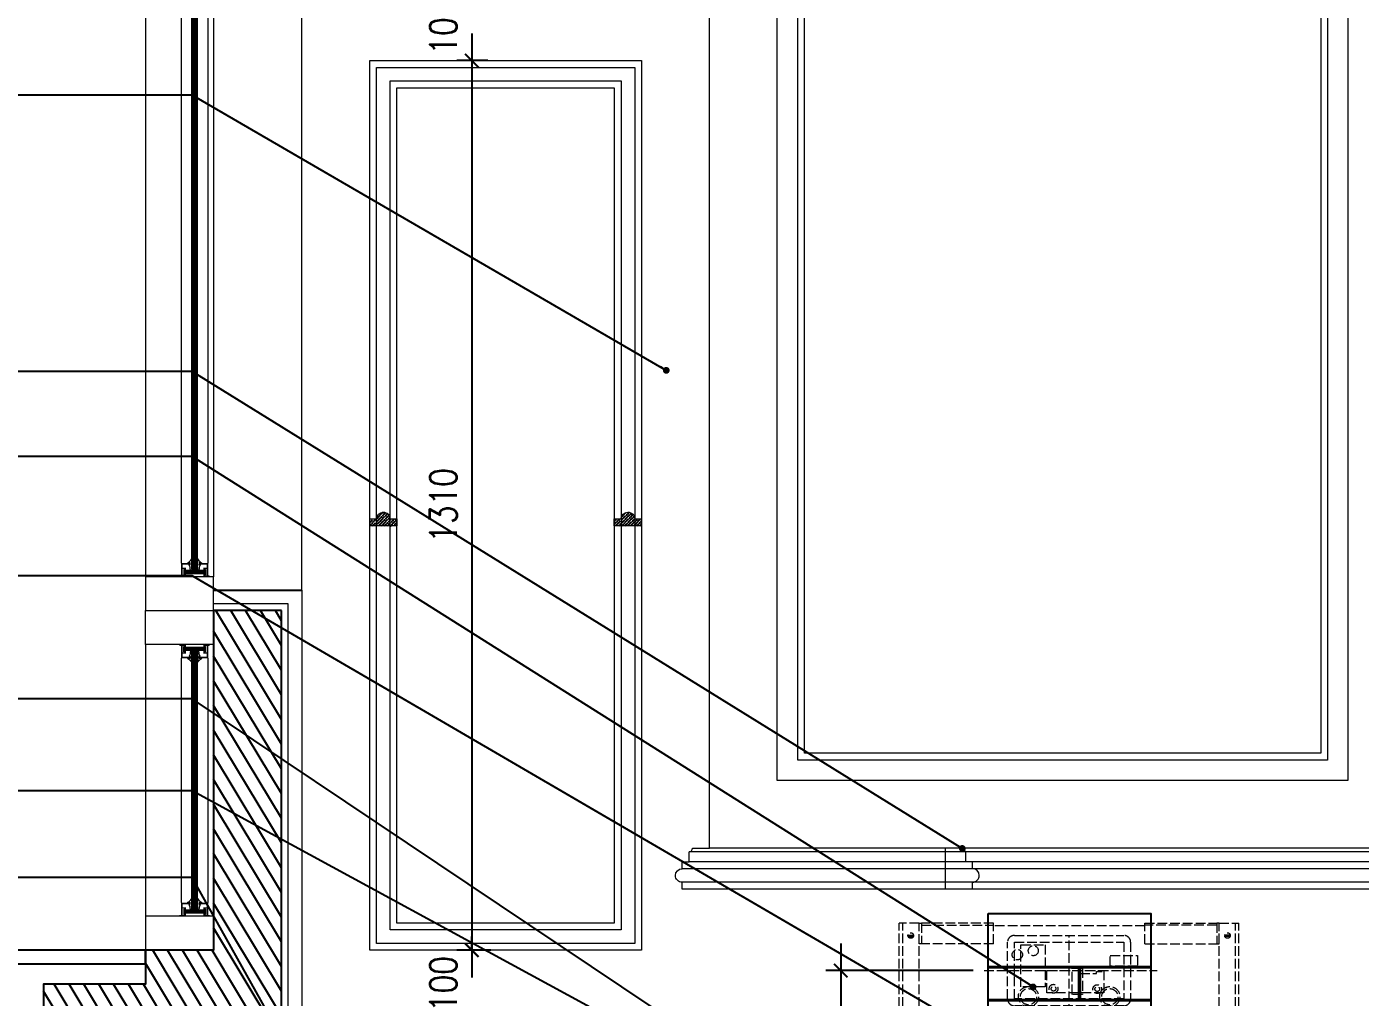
# Model space of a CAD drawing. Header units: inches. Extents: x 193287 to 241687, y 437648 to 550079.
# Drawn here: x 208019 to 209982, y 449266 to 450696 of the extents above; entities that cross this region are included whole.
import ezdxf

# ---------------------------------------------------------------- set-up
doc = ezdxf.new("R2010")
doc.units = ezdxf.units.IN
doc.header["$MEASUREMENT"] = 0
doc.linetypes.add('AM_DIN_F_W050', pattern=[6.25, 4.75, -1.5])
for name, color, linetype, lineweight in [('A-Dim-ID', 9, 'Continuous', 20), ('A-FLOR-SLAB', 5, 'Continuous', 40), ('A-GLAZ', 134, 'Continuous', 18), ('A-RNDR-ALUM', 1, 'Continuous', 9), ('A-RNDR-PT36', 253, 'Continuous', 20), ('CQ bathroom accessories', 8, 'Continuous', 0), ('CQ Marble', 6, 'Continuous', 0), ('CQ Section Flooring fin.', 6, 'Continuous', 0)]:
    doc.layers.add(name, color=color, linetype=linetype, lineweight=lineweight)
for name, color, linetype in [('CQ marble hatch', 8, 'Continuous'), ('CQ section wall', 3, 'Continuous'), ('CQ_callout', 34, 'Continuous'), ('Layer1', 1, 'Continuous'), ('Layer3', 7, 'Continuous'), ('SANITARY WARES', 212, 'Continuous'), ('xref grd floor$2$CQ Wall hatch_CHB', 8, 'Continuous')]:
    doc.layers.add(name, color=color, linetype=linetype)
doc.styles.add('ST9', font='romans.shx', dxfattribs={"width": 0.8})
doc.styles.get("Standard").update_dxf_attribs({"font": 'arial.ttf'})
doc.dimstyles.new('DIM-20', dxfattribs={"dimscale": 1000, "dimtxt": 0.044, "dimasz": 0.035, "dimexe": 0.022, "dimexo": 0.022, "dimgap": 0.022, "dimtad": 1, "dimdec": 0, "dimzin": 0, "dimdsep": 46, "dimtxsty": 'ST9', "dimblk1": 'ARCHTICK', "dimblk2": 'ARCHTICK', "dimsah": 1, "dimcen": 0.088, "dimdle": 0.04, "dimclrd": 256, "dimclre": 256, "dimclrt": 3, "dimadec": 0, "dimazin": 0, "dimtfac": 1, "dimtdec": 0, "dimtix": 1, "dimtofl": 0, "dimtmove": 1, "dimatfit": 3, "dimldrblk": 'CLOSED', "dimfxl": 1, "dimtolj": 1, "dimtzin": 0, "dimarcsym": 0})
doc.dimstyles.get("Standard").update_dxf_attribs({"dimtxt": 0.18, "dimasz": 0.18, "dimexe": 0.18, "dimexo": 0.0625, "dimgap": 0.09, "dimtad": 0, "dimtih": 1, "dimtoh": 1, "dimdec": 4, "dimzin": 0, "dimdsep": 46, "dimtxsty": 'Standard', "dimcen": 0.09, "dimadec": 0, "dimazin": 0, "dimtfac": 1, "dimtdec": 4, "dimtofl": 0, "dimtmove": 0, "dimatfit": 3, "dimfxl": 1, "dimtolj": 1, "dimtzin": 0, "dimarcsym": 0})

# ---------------------------------------------------------------- blocks, each defined once
blk = doc.blocks.new('GLAZ-4')
at = {"layer": 'A-GLAZ'}
for p, q in [((-26.3, 561.6, 0), (-26.3, 1741.5, 0)), ((-24.9, 561.6, 0), (-24.9, 1741.5, 0)), ((-23.6, 561.6, 0), (-23.6, 1741.5, 0)), ((-22.3, 561.6, 0), (-22.3, 1741.5, 0)), ((-20.9, 561.6, 0), (-20.9, 1741.5, 0)), ((-19.6, 561.6, 0), (-19.6, 1741.5, 0)), ((-18.3, 561.6, 0), (-18.3, 1741.5, 0)), ((-26.3, 61.6, 0), (-26.3, 441.5, 0)), ((-24.9, 61.6, 0), (-24.9, 441.5, 0)), ((-23.6, 61.6, 0), (-23.6, 441.5, 0)), ((-22.3, 61.6, 0), (-22.3, 441.5, 0)), ((-20.9, 61.6, 0), (-20.9, 441.5, 0)), ((-19.6, 61.6, 0), (-19.6, 441.5, 0)), ((-18.3, 61.6, 0), (-18.3, 441.5, 0))]:
    blk.add_line(p, q, dxfattribs=at)
at = {"layer": 'A-RNDR-ALUM'}
for p, q in [((-50, 1775, 0), (-50, 550, 0)), ((50, 1775, 0), (50, 550, 0)), ((-38.2, 560.7, 0), (-37.5, 560.7, 0)), ((-38.2, 560.7, 0), (-38.2, 552.6, 0)), ((-38.2, 560.7, 0), (-37.5, 560.7, 0)), ((-38.2, 560.7, 0), (-38.2, 552.6, 0)), ((-38.2, 552.6, 0), (-37.5, 552.6, 0)), ((-38.2, 552.6, 0), (-37.5, 552.6, 0)), ((-37.5, 560.7, 0), (-37.5, 552.6, 0)), ((-37.5, 560.7, 0), (-37.5, 552.6, 0)), ((-37.5, 559, 0), (-7.1, 559, 0)), ((-37.5, 559, 0), (-7.1, 559, 0)), ((-37.5, 557.8, 0), (-7.1, 557.8, 0)), ((-37.5, 557.8, 0), (-7.1, 557.8, 0)), ((-37.5, 556.6, 0), (-7.1, 556.6, 0)), ((-37.5, 556.6, 0), (-7.1, 556.6, 0)), ((-37.5, 555.5, 0), (-7.1, 555.5, 0)), ((-37.5, 555.5, 0), (-7.1, 555.5, 0)), ((-37.5, 554.3, 0), (-7.1, 554.3, 0)), ((-37.5, 554.3, 0), (-7.1, 554.3, 0)), ((-36, 560.7, 0), (-35.3, 560.7, 0)), ((-36, 560.7, 0), (-35.3, 560.7, 0)), ((-36, 552.6, 0), (-35.3, 552.6, 0)), ((-36, 552.6, 0), (-35.3, 552.6, 0)), ((-6.4, 560.7, 0), (-7.1, 560.7, 0)), ((-7.1, 560.7, 0), (-7.1, 552.6, 0)), ((-6.4, 560.7, 0), (-7.1, 560.7, 0)), ((-7.1, 560.7, 0), (-7.1, 552.6, 0)), ((-6.4, 552.6, 0), (-7.1, 552.6, 0)), ((-6.4, 552.6, 0), (-7.1, 552.6, 0)), ((-6.4, 560.7, 0), (-6.4, 552.6, 0)), ((-6.4, 560.7, 0), (-6.4, 552.6, 0)), ((-50, 450, 0), (-50, 50, 0)), ((-38.2, 447.4, 0), (-37.5, 447.4, 0)), ((-38.2, 439.4, 0), (-38.2, 447.4, 0)), ((-38.2, 447.4, 0), (-37.5, 447.4, 0)), ((-38.2, 439.4, 0), (-38.2, 447.4, 0)), ((-38.2, 439.4, 0), (-37.5, 439.4, 0)), ((-38.2, 439.4, 0), (-37.5, 439.4, 0)), ((-37.5, 439.4, 0), (-37.5, 447.4, 0)), ((-37.5, 439.4, 0), (-37.5, 447.4, 0)), ((-37.5, 445.7, 0), (-7.1, 445.7, 0)), ((-37.5, 445.7, 0), (-7.1, 445.7, 0)), ((-37.5, 444.6, 0), (-7.1, 444.6, 0)), ((-37.5, 444.6, 0), (-7.1, 444.6, 0)), ((-37.5, 443.4, 0), (-7.1, 443.4, 0)), ((-37.5, 443.4, 0), (-7.1, 443.4, 0)), ((-37.5, 442.2, 0), (-7.1, 442.2, 0)), ((-37.5, 442.2, 0), (-7.1, 442.2, 0)), ((-37.5, 441.1, 0), (-7.1, 441.1, 0)), ((-37.5, 441.1, 0), (-7.1, 441.1, 0)), ((-36, 447.4, 0), (-35.3, 447.4, 0)), ((-36, 447.4, 0), (-35.3, 447.4, 0)), ((-36, 439.4, 0), (-35.3, 439.4, 0)), ((-36, 439.4, 0), (-35.3, 439.4, 0)), ((-6.4, 447.4, 0), (-7.1, 447.4, 0)), ((-7.1, 439.4, 0), (-7.1, 447.4, 0)), ((-6.4, 447.4, 0), (-7.1, 447.4, 0)), ((-7.1, 439.4, 0), (-7.1, 447.4, 0)), ((-6.4, 439.4, 0), (-7.1, 439.4, 0)), ((-6.4, 439.4, 0), (-7.1, 439.4, 0)), ((-6.4, 439.4, 0), (-6.4, 447.4, 0)), ((-6.4, 439.4, 0), (-6.4, 447.4, 0)), ((50, 450, 0), (50, 50, 0)), ((-38.2, 60.7, 0), (-37.5, 60.7, 0)), ((-38.2, 60.7, 0), (-38.2, 52.6, 0)), ((-38.2, 60.7, 0), (-37.5, 60.7, 0)), ((-38.2, 60.7, 0), (-38.2, 52.6, 0)), ((-37.5, 60.7, 0), (-37.5, 52.6, 0)), ((-37.5, 60.7, 0), (-37.5, 52.6, 0)), ((-37.5, 59, 0), (-7.1, 59, 0)), ((-37.5, 59, 0), (-7.1, 59, 0)), ((-36, 60.7, 0), (-35.3, 60.7, 0)), ((-36, 60.7, 0), (-35.3, 60.7, 0)), ((-6.4, 60.7, 0), (-7.1, 60.7, 0)), ((-7.1, 60.7, 0), (-7.1, 52.6, 0)), ((-6.4, 60.7, 0), (-7.1, 60.7, 0)), ((-7.1, 60.7, 0), (-7.1, 52.6, 0)), ((-6.4, 60.7, 0), (-6.4, 52.6, 0)), ((-6.4, 60.7, 0), (-6.4, 52.6, 0)), ((-38.2, 52.6, 0), (-37.5, 52.6, 0)), ((-38.2, 52.6, 0), (-37.5, 52.6, 0)), ((-37.5, 57.8, 0), (-7.1, 57.8, 0)), ((-37.5, 57.8, 0), (-7.1, 57.8, 0)), ((-37.5, 56.6, 0), (-7.1, 56.6, 0)), ((-37.5, 56.6, 0), (-7.1, 56.6, 0)), ((-37.5, 55.5, 0), (-7.1, 55.5, 0)), ((-37.5, 55.5, 0), (-7.1, 55.5, 0)), ((-37.5, 54.3, 0), (-7.1, 54.3, 0)), ((-37.5, 54.3, 0), (-7.1, 54.3, 0)), ((-36, 52.6, 0), (-35.3, 52.6, 0)), ((-36, 52.6, 0), (-35.3, 52.6, 0)), ((-6.4, 52.6, 0), (-7.1, 52.6, 0)), ((-6.4, 52.6, 0), (-7.1, 52.6, 0))]:
    blk.add_line(p, q, dxfattribs=at)
at = {"layer": 'A-RNDR-ALUM', "elevation": 0}
for points in [[(-14, 567.6), (-15.6, 567.6), (-15.6, 570.6, 0.015553), (-14.8, 570), (-11.6, 570, -0.104304), (-18.3, 576.1), (-18.3, 573.6, 0.016036), (-17.6, 572.8), (-17.6, 571.6), (-18.3, 570.9), (-18.3, 568.1), (-17.6, 568.7), (-17.6, 566.4), (-18.3, 565.7), (-18.3, 562.9), (-17.6, 563.5), (-17.6, 562.2, -0.414214), (-18.3, 561.6), (-26.3, 561.6, -0.414214), (-26.9, 562.2), (-26.9, 563.5), (-26.3, 562.9), (-26.3, 565.7), (-26.9, 566.4), (-26.9, 568.7), (-26.3, 568.1), (-26.3, 570.9), (-26.9, 571.6), (-26.9, 572.8, 0.016036), (-26.3, 573.6), (-26.3, 576.1, -0.104304), (-33, 570), (-29.8, 570, 0.015553), (-28.9, 570.6), (-28.9, 567.6), (-30.6, 567.6, -0.021646), (-28.9, 564.1), (-28.9, 562.2, 0.414214), (-26.3, 559.6), (-18.3, 559.6, 0.414214), (-15.6, 562.2), (-15.6, 564.1, -0.021646)], [(-14, 432.4), (-15.6, 432.4), (-15.6, 429.5, -0.015553), (-14.8, 430), (-11.6, 430, 0.104304), (-18.3, 423.9), (-18.3, 426.5, -0.016036), (-17.6, 427.2), (-17.6, 428.5), (-18.3, 429.1), (-18.3, 432), (-17.6, 431.3), (-17.6, 433.7), (-18.3, 434.4), (-18.3, 437.2), (-17.6, 436.5), (-17.6, 437.8, 0.414214), (-18.3, 438.5), (-26.3, 438.5, 0.414214), (-26.9, 437.8), (-26.9, 436.5), (-26.3, 437.2), (-26.3, 434.4), (-26.9, 433.7), (-26.9, 431.3), (-26.3, 432), (-26.3, 429.1), (-26.9, 428.5), (-26.9, 427.2, -0.016036), (-26.3, 426.5), (-26.3, 423.9, 0.104304), (-33, 430), (-29.8, 430, -0.015553), (-28.9, 429.5), (-28.9, 432.4), (-30.6, 432.4, 0.021646), (-28.9, 435.9), (-28.9, 437.8, -0.414214), (-26.3, 440.5), (-18.3, 440.5, -0.414214), (-15.6, 437.8), (-15.6, 435.9, 0.021646)], [(-14, 67.6), (-15.6, 67.6), (-15.6, 70.6, 0.015553), (-14.8, 70), (-11.6, 70, -0.104304), (-18.3, 76.1), (-18.3, 73.6, 0.016036), (-17.6, 72.8), (-17.6, 71.6), (-18.3, 70.9), (-18.3, 68.1), (-17.6, 68.7), (-17.6, 66.4), (-18.3, 65.7), (-18.3, 62.9), (-17.6, 63.5), (-17.6, 62.2, -0.414214), (-18.3, 61.6), (-26.3, 61.6, -0.414214), (-26.9, 62.2), (-26.9, 63.5), (-26.3, 62.9), (-26.3, 65.7), (-26.9, 66.4), (-26.9, 68.7), (-26.3, 68.1), (-26.3, 70.9), (-26.9, 71.6), (-26.9, 72.8, 0.016036), (-26.3, 73.6), (-26.3, 76.1, -0.104304), (-33, 70), (-29.8, 70, 0.015553), (-28.9, 70.6), (-28.9, 67.6), (-30.6, 67.6, -0.021646), (-28.9, 64.1), (-28.9, 62.2, 0.414214), (-26.3, 59.6), (-18.3, 59.6, 0.414214), (-15.6, 62.2), (-15.6, 64.1, -0.021646)]]:
    blk.add_lwpolyline(points, format="xyb", close=True, dxfattribs=at)
for points in [[(-50, 550), (50, 550), (50, 500), (-50, 500)], [(-50, 450), (50, 450), (50, 500), (-50, 500)], [(-50, 50), (50, 50), (50, 0), (-50, 0)]]:
    blk.add_lwpolyline(points, close=True, dxfattribs=at)
at = {"layer": 'A-RNDR-ALUM', "const_width": 0.928, "elevation": 0}
for points in [[(-43.7, 551.4, 0.414214), (-44.2, 550.9)], [(-43.7, 551.4, 0.414214), (-44.2, 550.9)], [(-0.7, 551.4, -0.414214), (-0.2, 551)], [(-0.7, 551.4, -0.414214), (-0.2, 551)], [(-43.7, 448.6, -0.414214), (-44.2, 449.1)], [(-43.7, 448.6, -0.414214), (-44.2, 449.1)], [(-0.7, 448.6, 0.414214), (-0.2, 449.1)], [(-0.7, 448.6, 0.414214), (-0.2, 449.1)], [(-43.7, 51.4, 0.414214), (-44.2, 50.9)], [(-43.7, 51.4, 0.414214), (-44.2, 50.9)], [(-0.7, 51.4, -0.414214), (-0.2, 51)], [(-0.7, 51.4, -0.414214), (-0.2, 51)]]:
    blk.add_lwpolyline(points, format="xyb", dxfattribs=at)
at = {"layer": 'A-RNDR-ALUM'}
for points in [[(-40.6, 568.8, 0), (-40.6, 570, 0), (-29.9, 568.8, 0), (-29.9, 570, 0)], [(-40.6, 568.8, 0), (-40.6, 570, 0), (-29.9, 568.8, 0), (-29.9, 570, 0)], [(-4.3, 568.8, 0), (-4.3, 570, 0), (-15.1, 568.8, 0), (-15.1, 570, 0)], [(-4.3, 568.8, 0), (-4.3, 570, 0), (-15.1, 568.8, 0), (-15.1, 570, 0)], [(-44.6, 550, 0), (-44.6, 550.9, 0), (-42.2, 550, 0), (-43.7, 550.9, 0)], [(-44.6, 550, 0), (-44.6, 550.9, 0), (-42.2, 550, 0), (-43.7, 550.9, 0)], [(-42.2, 550, 0), (-43.7, 550.9, 0), (-42.2, 551.9, 0), (-43.7, 551.9, 0)], [(-42.2, 550, 0), (-43.7, 550.9, 0), (-42.2, 551.9, 0), (-43.7, 551.9, 0)], [(-40.6, 567.6, 0), (-40.6, 568.8, 0), (-29.9, 567.6, 0), (-29.9, 568.8, 0)], [(-40.6, 567.6, 0), (-40.6, 568.8, 0), (-29.9, 567.6, 0), (-29.9, 568.8, 0)], [(-39.8, 563.3, 0), (-39.8, 561.5, 0), (-35, 563.3, 0), (-36.9, 561.5, 0)], [(-39.8, 563.3, 0), (-39.8, 561.5, 0), (-35, 563.3, 0), (-36.9, 561.5, 0)], [(-36.9, 551.9, 0), (-35, 550, 0), (-39.8, 551.9, 0), (-39.8, 550, 0)], [(-36.9, 551.9, 0), (-35, 550, 0), (-39.8, 551.9, 0), (-39.8, 550, 0)], [(-36.9, 559.3, 0), (-35, 559.3, 0), (-36.9, 561.5, 0), (-35, 563.3, 0)], [(-36.9, 559.3, 0), (-35, 559.3, 0), (-36.9, 561.5, 0), (-35, 563.3, 0)], [(-36.9, 554, 0), (-35, 554, 0), (-36.9, 551.9, 0), (-35, 550, 0)], [(-36.9, 554, 0), (-35, 554, 0), (-36.9, 551.9, 0), (-35, 550, 0)], [(-4.3, 567.6, 0), (-4.3, 568.8, 0), (-15.1, 567.6, 0), (-15.1, 568.8, 0)], [(-4.3, 567.6, 0), (-4.3, 568.8, 0), (-15.1, 567.6, 0), (-15.1, 568.8, 0)], [(-4.6, 563.3, 0), (-4.6, 561.5, 0), (-9.4, 563.3, 0), (-7.5, 561.5, 0)], [(-7.5, 559.3, 0), (-9.4, 559.3, 0), (-7.5, 561.5, 0), (-9.4, 563.3, 0)], [(-4.6, 563.3, 0), (-4.6, 561.5, 0), (-9.4, 563.3, 0), (-7.5, 561.5, 0)], [(-7.5, 559.3, 0), (-9.4, 559.3, 0), (-7.5, 561.5, 0), (-9.4, 563.3, 0)], [(-7.5, 554, 0), (-9.4, 554, 0), (-7.5, 551.9, 0), (-9.4, 550, 0)], [(-7.5, 554, 0), (-9.4, 554, 0), (-7.5, 551.9, 0), (-9.4, 550, 0)], [(-7.5, 551.9, 0), (-9.4, 550, 0), (-4.6, 551.9, 0), (-4.6, 550, 0)], [(-7.5, 551.9, 0), (-9.4, 550, 0), (-4.6, 551.9, 0), (-4.6, 550, 0)], [(-2.2, 550, 0), (-0.7, 550.9, 0), (-2.2, 551.9, 0), (-0.7, 551.9, 0)], [(-2.2, 550, 0), (-0.7, 550.9, 0), (-2.2, 551.9, 0), (-0.7, 551.9, 0)], [(0.2, 550, 0), (0.2, 550.9, 0), (-2.2, 550, 0), (-0.7, 550.9, 0)], [(0.2, 550, 0), (0.2, 550.9, 0), (-2.2, 550, 0), (-0.7, 550.9, 0)], [(-44.6, 450, 0), (-44.6, 449.1, 0), (-42.2, 450, 0), (-43.7, 449.1, 0)], [(-44.6, 450, 0), (-44.6, 449.1, 0), (-42.2, 450, 0), (-43.7, 449.1, 0)], [(-42.2, 450, 0), (-43.7, 449.1, 0), (-42.2, 448.2, 0), (-43.7, 448.2, 0)], [(-42.2, 450, 0), (-43.7, 449.1, 0), (-42.2, 448.2, 0), (-43.7, 448.2, 0)], [(-40.6, 432.4, 0), (-40.6, 431.2, 0), (-29.9, 432.4, 0), (-29.9, 431.2, 0)], [(-40.6, 432.4, 0), (-40.6, 431.2, 0), (-29.9, 432.4, 0), (-29.9, 431.2, 0)], [(-36.9, 448.2, 0), (-35, 450, 0), (-39.8, 448.2, 0), (-39.8, 450, 0)], [(-36.9, 448.2, 0), (-35, 450, 0), (-39.8, 448.2, 0), (-39.8, 450, 0)], [(-39.8, 436.7, 0), (-39.8, 438.6, 0), (-35, 436.7, 0), (-36.9, 438.6, 0)], [(-39.8, 436.7, 0), (-39.8, 438.6, 0), (-35, 436.7, 0), (-36.9, 438.6, 0)], [(-36.9, 446, 0), (-35, 446, 0), (-36.9, 448.2, 0), (-35, 450, 0)], [(-36.9, 446, 0), (-35, 446, 0), (-36.9, 448.2, 0), (-35, 450, 0)], [(-36.9, 440.7, 0), (-35, 440.7, 0), (-36.9, 438.6, 0), (-35, 436.7, 0)], [(-36.9, 440.7, 0), (-35, 440.7, 0), (-36.9, 438.6, 0), (-35, 436.7, 0)], [(-4.3, 432.4, 0), (-4.3, 431.2, 0), (-15.1, 432.4, 0), (-15.1, 431.2, 0)], [(-4.3, 432.4, 0), (-4.3, 431.2, 0), (-15.1, 432.4, 0), (-15.1, 431.2, 0)], [(-7.5, 448.2, 0), (-9.4, 450, 0), (-4.6, 448.2, 0), (-4.6, 450, 0)], [(-7.5, 446, 0), (-9.4, 446, 0), (-7.5, 448.2, 0), (-9.4, 450, 0)], [(-7.5, 446, 0), (-9.4, 446, 0), (-7.5, 448.2, 0), (-9.4, 450, 0)], [(-7.5, 448.2, 0), (-9.4, 450, 0), (-4.6, 448.2, 0), (-4.6, 450, 0)], [(-7.5, 440.7, 0), (-9.4, 440.7, 0), (-7.5, 438.6, 0), (-9.4, 436.7, 0)], [(-7.5, 440.7, 0), (-9.4, 440.7, 0), (-7.5, 438.6, 0), (-9.4, 436.7, 0)], [(-4.6, 436.7, 0), (-4.6, 438.6, 0), (-9.4, 436.7, 0), (-7.5, 438.6, 0)], [(-4.6, 436.7, 0), (-4.6, 438.6, 0), (-9.4, 436.7, 0), (-7.5, 438.6, 0)], [(-2.2, 450, 0), (-0.7, 449.1, 0), (-2.2, 448.2, 0), (-0.7, 448.2, 0)], [(0.2, 450, 0), (0.2, 449.1, 0), (-2.2, 450, 0), (-0.7, 449.1, 0)], [(-2.2, 450, 0), (-0.7, 449.1, 0), (-2.2, 448.2, 0), (-0.7, 448.2, 0)], [(0.2, 450, 0), (0.2, 449.1, 0), (-2.2, 450, 0), (-0.7, 449.1, 0)], [(-40.6, 431.2, 0), (-40.6, 430, 0), (-29.9, 431.2, 0), (-29.9, 430, 0)], [(-40.6, 431.2, 0), (-40.6, 430, 0), (-29.9, 431.2, 0), (-29.9, 430, 0)], [(-4.3, 431.2, 0), (-4.3, 430, 0), (-15.1, 431.2, 0), (-15.1, 430, 0)], [(-4.3, 431.2, 0), (-4.3, 430, 0), (-15.1, 431.2, 0), (-15.1, 430, 0)], [(-40.6, 68.8, 0), (-40.6, 70, 0), (-29.9, 68.8, 0), (-29.9, 70, 0)], [(-40.6, 68.8, 0), (-40.6, 70, 0), (-29.9, 68.8, 0), (-29.9, 70, 0)], [(-40.6, 67.6, 0), (-40.6, 68.8, 0), (-29.9, 67.6, 0), (-29.9, 68.8, 0)], [(-40.6, 67.6, 0), (-40.6, 68.8, 0), (-29.9, 67.6, 0), (-29.9, 68.8, 0)], [(-39.8, 63.3, 0), (-39.8, 61.5, 0), (-35, 63.3, 0), (-36.9, 61.5, 0)], [(-39.8, 63.3, 0), (-39.8, 61.5, 0), (-35, 63.3, 0), (-36.9, 61.5, 0)], [(-36.9, 59.3, 0), (-35, 59.3, 0), (-36.9, 61.5, 0), (-35, 63.3, 0)], [(-36.9, 59.3, 0), (-35, 59.3, 0), (-36.9, 61.5, 0), (-35, 63.3, 0)], [(-4.3, 68.8, 0), (-4.3, 70, 0), (-15.1, 68.8, 0), (-15.1, 70, 0)], [(-4.3, 68.8, 0), (-4.3, 70, 0), (-15.1, 68.8, 0), (-15.1, 70, 0)], [(-4.3, 67.6, 0), (-4.3, 68.8, 0), (-15.1, 67.6, 0), (-15.1, 68.8, 0)], [(-4.3, 67.6, 0), (-4.3, 68.8, 0), (-15.1, 67.6, 0), (-15.1, 68.8, 0)], [(-4.6, 63.3, 0), (-4.6, 61.5, 0), (-9.4, 63.3, 0), (-7.5, 61.5, 0)], [(-7.5, 59.3, 0), (-9.4, 59.3, 0), (-7.5, 61.5, 0), (-9.4, 63.3, 0)], [(-4.6, 63.3, 0), (-4.6, 61.5, 0), (-9.4, 63.3, 0), (-7.5, 61.5, 0)], [(-7.5, 59.3, 0), (-9.4, 59.3, 0), (-7.5, 61.5, 0), (-9.4, 63.3, 0)], [(-44.6, 50, 0), (-44.6, 50.9, 0), (-42.2, 50, 0), (-43.7, 50.9, 0)], [(-44.6, 50, 0), (-44.6, 50.9, 0), (-42.2, 50, 0), (-43.7, 50.9, 0)], [(-42.2, 50, 0), (-43.7, 50.9, 0), (-42.2, 51.9, 0), (-43.7, 51.9, 0)], [(-42.2, 50, 0), (-43.7, 50.9, 0), (-42.2, 51.9, 0), (-43.7, 51.9, 0)], [(-36.9, 51.9, 0), (-35, 50, 0), (-39.8, 51.9, 0), (-39.8, 50, 0)], [(-36.9, 51.9, 0), (-35, 50, 0), (-39.8, 51.9, 0), (-39.8, 50, 0)], [(-36.9, 54, 0), (-35, 54, 0), (-36.9, 51.9, 0), (-35, 50, 0)], [(-36.9, 54, 0), (-35, 54, 0), (-36.9, 51.9, 0), (-35, 50, 0)], [(-7.5, 54, 0), (-9.4, 54, 0), (-7.5, 51.9, 0), (-9.4, 50, 0)], [(-7.5, 54, 0), (-9.4, 54, 0), (-7.5, 51.9, 0), (-9.4, 50, 0)], [(-7.5, 51.9, 0), (-9.4, 50, 0), (-4.6, 51.9, 0), (-4.6, 50, 0)], [(-7.5, 51.9, 0), (-9.4, 50, 0), (-4.6, 51.9, 0), (-4.6, 50, 0)], [(-2.2, 50, 0), (-0.7, 50.9, 0), (-2.2, 51.9, 0), (-0.7, 51.9, 0)], [(-2.2, 50, 0), (-0.7, 50.9, 0), (-2.2, 51.9, 0), (-0.7, 51.9, 0)], [(0.2, 50, 0), (0.2, 50.9, 0), (-2.2, 50, 0), (-0.7, 50.9, 0)], [(0.2, 50, 0), (0.2, 50.9, 0), (-2.2, 50, 0), (-0.7, 50.9, 0)]]:
    blk.add_solid(points, dxfattribs=at)
for points in [[(-42.2, 570, 0), (-39.8, 567.6, 0), (-42.2, 550, 0), (-39.8, 550, 0)], [(-42.2, 570, 0), (-39.8, 567.6, 0), (-40.1, 570, 0), (-40.1, 567.6, 0)], [(-42.2, 570, 0), (-39.8, 567.6, 0), (-42.2, 550, 0), (-39.8, 550, 0)], [(-42.2, 570, 0), (-39.8, 567.6, 0), (-40.1, 570, 0), (-40.1, 567.6, 0)], [(-4.6, 567.6, 0), (-2.2, 570, 0), (-4.6, 550, 0), (-2.2, 550, 0)], [(-2.2, 570, 0), (-4.6, 567.6, 0), (-4.3, 570, 0), (-4.3, 567.6, 0)], [(-4.6, 567.6, 0), (-2.2, 570, 0), (-4.6, 550, 0), (-2.2, 550, 0)], [(-2.2, 570, 0), (-4.6, 567.6, 0), (-4.3, 570, 0), (-4.3, 567.6, 0)], [(-42.2, 430, 0), (-39.8, 432.4, 0), (-42.2, 450, 0), (-39.8, 450, 0)], [(-42.2, 430, 0), (-39.8, 432.4, 0), (-42.2, 450, 0), (-39.8, 450, 0)], [(-42.2, 430, 0), (-39.8, 432.4, 0), (-40.1, 430, 0), (-40.1, 432.4, 0)], [(-42.2, 430, 0), (-39.8, 432.4, 0), (-40.1, 430, 0), (-40.1, 432.4, 0)], [(-4.6, 432.4, 0), (-2.2, 430, 0), (-4.6, 450, 0), (-2.2, 450, 0)], [(-4.6, 432.4, 0), (-2.2, 430, 0), (-4.6, 450, 0), (-2.2, 450, 0)], [(-2.2, 430, 0), (-4.6, 432.4, 0), (-4.3, 430, 0), (-4.3, 432.4, 0)], [(-2.2, 430, 0), (-4.6, 432.4, 0), (-4.3, 430, 0), (-4.3, 432.4, 0)], [(-42.2, 70, 0), (-39.8, 67.6, 0), (-42.2, 50, 0), (-39.8, 50, 0)], [(-42.2, 70, 0), (-39.8, 67.6, 0), (-40.1, 70, 0), (-40.1, 67.6, 0)], [(-42.2, 70, 0), (-39.8, 67.6, 0), (-42.2, 50, 0), (-39.8, 50, 0)], [(-42.2, 70, 0), (-39.8, 67.6, 0), (-40.1, 70, 0), (-40.1, 67.6, 0)], [(-4.6, 67.6, 0), (-2.2, 70, 0), (-4.6, 50, 0), (-2.2, 50, 0)], [(-2.2, 70, 0), (-4.6, 67.6, 0), (-4.3, 70, 0), (-4.3, 67.6, 0)], [(-4.6, 67.6, 0), (-2.2, 70, 0), (-4.6, 50, 0), (-2.2, 50, 0)], [(-2.2, 70, 0), (-4.6, 67.6, 0), (-4.3, 70, 0), (-4.3, 67.6, 0)]]:
    blk.add_trace(points, dxfattribs=at)
at = {"layer": 'A-RNDR-PT36'}
for p, q in [((-42.2, 570, 0), (-42.2, 1730, 0)), ((-2.2, 1730, 0), (-2.2, 570, 0)), ((-42.2, 70, 0), (-42.2, 430, 0)), ((-2.2, 430, 0), (-2.2, 70, 0))]:
    blk.add_line(p, q, dxfattribs=at)
blk = doc.blocks.new('SECTION A AND B')
at = {"layer": 'xref grd floor$2$CQ Wall hatch_CHB'}
h = blk.add_hatch(dxfattribs=at)
h.set_pattern_fill('ANSI31,_O', color=8, scale=150, angle=76.0286)
h.set_pattern_definition([(121.0285767, (75041.166, 5809.502), (-16.0670684, -9.6649787), [])])
h.paths.add_polyline_path([(313690, 490843.1), (313340, 490843.1), (313340, 490043.1), (313490, 490043.1), (313490, 489993.1), (313590, 489993.1), (313590, 489493.1), (313690, 489493.1)])
h.paths.add_polyline_path([(313690, 488193.1), (313590, 488193.1), (313590, 487693.1), (313490, 487693.1), (313490, 487643.1), (313340, 487643.1), (313340, 486593.1), (313690, 486593.1)])
at = {"layer": 'CQ Marble'}
blk.add_line((313720, 488223.1, 0), (313720, 489463.1, 0), dxfattribs=at)
at = {"layer": 'CQ Marble', "elevation": 0}
blk.add_lwpolyline([(313590, 488223.1), (313720, 488223.1), (313720, 486693.1), (313700, 486693.1), (313700, 488203.1), (313590, 488203.1), (313590, 488223.1), (313720, 488223.1)], dxfattribs=at)
at = {"layer": 'CQ Section Flooring fin.'}
blk.add_line((313720, 488223.1, 0), (313720, 486693.1, 0), dxfattribs=at)
at = {"layer": 'CQ section wall', "elevation": 0}
blk.add_lwpolyline([(313690, 488193.1), (313590, 488193.1), (313590, 487693.1), (313490, 487693.1), (313490, 487643.1), (313340, 487643.1), (313340, 486593.1), (313690, 486593.1), (313690, 488193.1)], dxfattribs=at)
at = {"layer": 'Layer1', "color": 6, "elevation": 0}
blk.add_lwpolyline([(313590, 488223.1), (313720, 488223.1)], dxfattribs=at)
at = {"layer": 'Layer1', "elevation": 0}
blk.add_lwpolyline([(313230, 487443.1), (313340, 487443.1), (313340, 487463.1), (313270, 487463.1), (313270, 487673.1), (313490, 487673.1), (313490, 487693.1), (313230, 487693.1), (313230, 487663.1), (313250, 487643.1), (313250, 487493.1), (313230, 487473.1)], close=True, dxfattribs=at)
at = {"layer": 'A-FLOR-SLAB', "xscale": -1, "rotation": 359.9999999999997}
blk.add_blockref('GLAZ-4', (313540, 487693.1, 0), dxfattribs=at)
blk = doc.blocks.new('tece profil_9300080 front')
at = {"layer": 'SANITARY WARES', "color": 8, "linetype": 'AM_DIN_F_W050', "lineweight": 0, "ltscale": 3}
for p, q in [((156142.2, 19273.7), (156142.2, 20259.5)), ((156171.6, 20259.5), (156142.2, 20259.5)), ((156147.4, 19273.7), (156147.4, 20259.5)), ((156155, 20241.4), (156163.2, 20241.4)), ((156171.6, 19273.7), (156171.6, 20240.5)), ((156280.8, 20228.8), (156280.8, 20259.5)), ((156503.6, 20228.8), (156503.6, 20259.5)), ((156612.9, 19273.7), (156612.9, 20259.5)), ((156612.9, 20259.5), (156642.2, 20259.5)), ((156629.4, 20241.4), (156621.2, 20241.4)), ((156637, 19273.7), (156637, 20259.5)), ((156642.2, 19273.7), (156642.2, 20259.5)), ((156155.3, 20239.6), (156162.9, 20239.6)), ((156280.8, 20228.8), (156171.6, 20228.8)), ((156503.6, 20228.8), (156612.9, 20228.8)), ((156629.1, 20239.6), (156621.5, 20239.6)), ((156267, 20189.5), (156521.9, 20189.5)), ((156341.6, 19855.5), (156341.6, 19861.5)), ((156341.6, 19855.5), (156392.2, 19855.5)), ((156343.7, 19853.2), (156343.7, 19855.5)), ((156346.7, 19850.2), (156392.2, 19850.2)), ((156356, 19850.2), (156356, 19847.8)), ((156356, 19847.8), (156392.2, 19847.8)), ((156357.7, 19847.8), (156357.7, 19836.4)), ((156442.8, 19855.5), (156392.2, 19855.5)), ((156437.7, 19850.2), (156392.2, 19850.2)), ((156428.4, 19847.8), (156392.2, 19847.8)), ((156426.7, 19847.8), (156426.7, 19836.4)), ((156428.4, 19850.2), (156428.4, 19847.8)), ((156440.7, 19853.2), (156440.7, 19855.5)), ((156442.8, 19855.5), (156442.8, 19861.5)), ((156357.7, 19836.6), (156392.2, 19836.6)), ((156358, 19846), (156358, 19843.6)), ((156360.7, 19833.4), (156392.2, 19833.4)), ((156363.1, 19831.3), (156392.2, 19831.3)), ((156363.1, 19828.3), (156392.2, 19828.3)), ((156363.7, 19826.8), (156363.7, 19828.3)), ((156426.7, 19836.6), (156392.2, 19836.6)), ((156423.7, 19833.4), (156392.2, 19833.4)), ((156421.4, 19831.3), (156392.2, 19831.3)), ((156421.4, 19828.3), (156392.2, 19828.3)), ((156420.7, 19826.8), (156420.7, 19828.3)), ((156392.2, 19823.8), (156366.7, 19823.8)), ((156368.5, 19819.8), (156368.5, 19823.8)), ((156368.5, 19819.8), (156392.2, 19819.8)), ((156392.2, 19823.8), (156417.7, 19823.8)), ((156416, 19819.8), (156392.2, 19819.8)), ((156416, 19819.8), (156416, 19823.8)), ((156392.2, 19748.1), (156364.9, 19748.1)), ((156392.2, 19748.1), (156419.5, 19748.1)), ((156262.5, 19574.2, 0), (156521.9, 19574.2, 0)), ((156267.4, 19439.5, 0), (156522.3, 19439.5, 0)), ((156451.5, 19384.1), (156451.5, 19366.9)), ((156336.9, 19264.1), (156336.9, 19272.5)), ((156341.7, 19264.1), (156341.7, 19242.3)), ((156442.7, 19264.1), (156442.7, 19242.3)), ((156447.6, 19264.1), (156447.6, 19272.5)), ((156612.9, 19273.7), (156642.2, 19273.7)), ((156012.1, 19219.5), (156727.2, 19219.5)), ((156336.7, 19237.7), (156336.7, 19232)), ((156447.7, 19237.7), (156447.7, 19232)), ((156336.7, 19167), (156336.7, 19172.2)), ((156392.2, 19173.2), (156337.7, 19173.2)), ((156392.2, 19166), (156337.7, 19166)), ((156392.2, 19173.2), (156446.7, 19173.2)), ((156392.2, 19166), (156446.7, 19166)), ((156447.7, 19167), (156447.7, 19172.2))]:
    blk.add_line(p, q, dxfattribs=at)
for points in [[(156174.9, 20228.8), (156171.6, 20228.8), (156171.6, 20259.5), (156174.9, 20259.5)], [(156280.8, 20259.5), (156174.9, 20259.5), (156174.9, 20256.2), (156280.8, 20256.2)], [(156503.6, 20259.5), (156609.5, 20259.5), (156609.5, 20256.2), (156503.6, 20256.2)], [(156609.5, 20228.8), (156612.9, 20228.8), (156612.9, 20259.5), (156609.5, 20259.5)], [(156311.6, 20231.3), (156472.8, 20231.3), (156472.8, 20147.7), (156311.6, 20147.7)], [(156321.4, 20227.6), (156356.9, 20227.6), (156356.9, 20165.5), (156321.4, 20165.5)], [(156452.9, 20211.7), (156493.1, 20211.7), (156493.1, 20196), (156452.9, 20196)], [(156443.3, 20156.6), (156359.3, 20156.6), (156359.3, 20189.5), (156443.3, 20189.5)], [(156396.5, 20192.9), (156412, 20192.9), (156412, 20154.5), (156396.5, 20154.5)], [(156612.9, 20105.4), (156171.6, 20105.4), (156171.6, 20100.5), (156612.9, 20100.5)], [(156612.9, 19866.4), (156171.6, 19866.4), (156171.6, 19861.5), (156612.9, 19861.5)], [(156171.6, 19638.4), (156612.9, 19638.4), (156612.9, 19616.9), (156171.6, 19616.9)], [(156612.9, 19618.9), (156171.6, 19618.9), (156171.6, 19615), (156612.9, 19615)], [(156612.9, 19615), (156171.6, 19615), (156171.6, 19607.5), (156612.9, 19607.5)], [(156612.9, 19525), (156171.6, 19525), (156171.6, 19520.1), (156612.9, 19520.1)], [(156612.9, 19332.1), (156171.6, 19332.1), (156171.6, 19324.7), (156612.9, 19324.7)], [(156147.1, 19104.7), (156145.2, 19104.7), (156145.2, 19273.7), (156147.1, 19273.7)], [(156169.7, 19273.7), (156168.5, 19273.7), (156168.5, 19104.7), (156169.7, 19104.7)], [(156614.7, 19273.7), (156615.9, 19273.7), (156615.9, 19104.7), (156614.7, 19104.7)], [(156637.3, 19104.7), (156639.3, 19104.7), (156639.3, 19273.7), (156637.3, 19273.7)], [(156141.2, 19089.7), (156214.2, 19089.7), (156214.2, 19104.7), (156141.2, 19104.7)], [(156643.2, 19089.7), (156570.2, 19089.7), (156570.2, 19104.7), (156643.2, 19104.7)]]:
    blk.add_lwpolyline(points, close=True, dxfattribs=at)
for points in [[(156503.6, 20255.6), (156280.8, 20255.6)], [(156392.2, 18982), (156392.2, 20239.8)], [(156408.3, 20185.1), (156432.7, 20185.1), (156432.7, 20188), (156440.8, 20188)], [(156363.1, 19828.3), (156363.1, 19833.4)], [(156421.4, 19828.3), (156421.4, 19833.4)], [(156368.5, 19819.8), (156368.5, 19748.1), (156364.9, 19748.1), (156364.9, 19586.2)], [(156368.5, 19819.8), (156366.7, 19823.8)], [(156416, 19819.8), (156417.7, 19823.8)], [(156416, 19819.8), (156416, 19748.1), (156419.5, 19748.1), (156419.5, 19586.2)], [(156346.5, 19517.9), (156171.6, 19517.9)], [(156344, 19280.2), (156344, 19403.6)], [(156440.4, 19280.2), (156440.4, 19403.6)], [(156451.5, 19366.9), (156612.9, 19366.9)], [(156336.9, 19272.5), (156344, 19280.2)], [(156392.2, 19280.2), (156344, 19280.2)], [(156392.2, 19280.2), (156440.4, 19280.2)], [(156447.6, 19272.5), (156440.4, 19280.2)], [(156142.2, 19273.7), (156171.6, 19273.7)], [(156336.9, 19264.1), (156447.6, 19264.1)], [(156336.7, 19237.7), (156333, 19237.7), (156333, 19242.3)], [(156451.4, 19242.3), (156333, 19242.3)], [(156447.7, 19237.7), (156451.4, 19237.7), (156451.4, 19242.3)], [(156336.7, 19237.7), (156392.2, 19237.7)], [(156337.7, 19173.2), (156337.7, 19232)], [(156447.7, 19237.7), (156392.2, 19237.7)], [(156446.7, 19173.2), (156446.7, 19232)]]:
    blk.add_lwpolyline(points, dxfattribs=at)
for points in [[(156311.6, 20241.3), (156472.8, 20241.3, -0.414214), (156482.8, 20231.3), (156482.8, 20147.7, -0.414214), (156472.8, 20137.7), (156311.6, 20137.7, -0.414214), (156301.6, 20147.7), (156301.6, 20231.3, -0.414214)], [(156185.8, 20099.6), (156179.4, 20099.6, 0.414214), (156177.4, 20097.6), (156177.4, 19900.5, 0.414214), (156179.4, 19898.5), (156185.8, 19898.5, 0.414214), (156187.8, 19900.5), (156187.8, 20097.6, 0.414214)], [(156207.4, 20099.6), (156200.9, 20099.6, 0.414214), (156198.9, 20097.6), (156198.9, 19900.5, 0.414214), (156200.9, 19898.5), (156207.4, 19898.5, 0.414214), (156209.4, 19900.5), (156209.4, 20097.6, 0.414214)], [(156226.3, 20099.6), (156219.8, 20099.6, 0.414214), (156217.8, 20097.6), (156217.8, 19900.5, 0.414214), (156219.8, 19898.5), (156226.3, 19898.5, 0.414214), (156228.3, 19900.5), (156228.3, 20097.6, 0.414214)], [(156245.4, 20099.6), (156238.9, 20099.6, 0.414214), (156236.9, 20097.6), (156236.9, 19900.5, 0.414214), (156238.9, 19898.5), (156245.4, 19898.5, 0.414214), (156247.4, 19900.5), (156247.4, 20097.6, 0.414214)], [(156264.7, 20099.6), (156258.2, 20099.6, 0.414214), (156256.2, 20097.6), (156256.2, 19900.5, 0.414214), (156258.2, 19898.5), (156264.7, 19898.5, 0.414214), (156266.7, 19900.5), (156266.7, 20097.6, 0.414214)], [(156283.9, 20099.6), (156277.4, 20099.6, 0.414214), (156275.4, 20097.6), (156275.4, 19900.5, 0.414214), (156277.4, 19898.5), (156283.9, 19898.5, 0.414214), (156285.9, 19900.5), (156285.9, 20097.6, 0.414214)], [(156486.1, 19898.5), (156295, 19898.5, -0.414214), (156291, 19902.5), (156291, 20095.6, -0.414214), (156295, 20099.6), (156486.1, 20099.6, -0.414214), (156490.1, 20095.6), (156490.1, 19902.5, -0.414214)], [(156298.3, 19898.5), (156489.4, 19898.5, 0.414214), (156493.4, 19902.5), (156493.4, 20095.6, 0.414214), (156489.4, 20099.6), (156298.3, 20099.6, 0.414214), (156294.3, 20095.6), (156294.3, 19902.5, 0.414214)], [(156504, 20099.6), (156510.4, 20099.6, -0.414214), (156512.4, 20097.6), (156512.4, 19900.5, -0.414214), (156510.4, 19898.5), (156504, 19898.5, -0.414214), (156502, 19900.5), (156502, 20097.6, -0.414214)], [(156523.1, 20099.6), (156529.6, 20099.6, -0.414214), (156531.6, 20097.6), (156531.6, 19900.5, -0.414214), (156529.6, 19898.5), (156523.1, 19898.5, -0.414214), (156521.1, 19900.5), (156521.1, 20097.6, -0.414214)], [(156542.4, 20099.6), (156548.9, 20099.6, -0.414214), (156550.9, 20097.6), (156550.9, 19900.5, -0.414214), (156548.9, 19898.5), (156542.4, 19898.5, -0.414214), (156540.4, 19900.5), (156540.4, 20097.6, -0.414214)], [(156561.5, 20099.6), (156568, 20099.6, -0.414214), (156570, 20097.6), (156570, 19900.5, -0.414214), (156568, 19898.5), (156561.5, 19898.5, -0.414214), (156559.5, 19900.5), (156559.5, 20097.6, -0.414214)], [(156580.4, 20099.6), (156586.9, 20099.6, -0.414214), (156588.9, 20097.6), (156588.9, 19900.5, -0.414214), (156586.9, 19898.5), (156580.4, 19898.5, -0.414214), (156578.4, 19900.5), (156578.4, 20097.6, -0.414214)], [(156602, 20099.6), (156608.4, 20099.6, -0.414214), (156610.4, 20097.6), (156610.4, 19900.5, -0.414214), (156608.4, 19898.5), (156602, 19898.5, -0.414214), (156600, 19900.5), (156600, 20097.6, -0.414214)]]:
    blk.add_lwpolyline(points, format="xyb", close=True, dxfattribs=at)
for points in [[(156451.5, 19491.3), (156451.5, 19507.9, -0.414214), (156461.5, 19517.9), (156483.4, 19517.9, -0.414214), (156493.4, 19507.9), (156493.4, 19376.9, -0.414214), (156483.4, 19366.9), (156171.6, 19366.9), (156171.6, 19359.5), (156612.9, 19359.5), (156612.9, 19366.9)], [(156294.3, 19366.9), (156314.5, 19366.9, 0.414214), (156324.5, 19376.9), (156324.5, 19453.6)]]:
    blk.add_lwpolyline(points, format="xyb", dxfattribs=at)
for centre, radius in [((156159.1, 20241.1), 4.11), ((156625.3, 20241.1), 4.11), ((156339.5, 20218.7), 7.38), ((156316, 20212.9), 7.61), ((156332.4, 20151), 14.9), ((156332.4, 20151), 11.9), ((156369.3, 20162.8), 6.46), ((156369.3, 20162.8), 3.46), ((156433.7, 20162.2), 6.46), ((156433.7, 20162.2), 3.46), ((156452.1, 20151), 14.9), ((156452.1, 20151), 11.9), ((156196.1, 19627.9), 4.47), ((156591.3, 19627.9), 4.47), ((156201.2, 19540.6), 9.9), ((156280.4, 19540.9, 0), 8.49), ((156280.4, 19540.9, 0), 5.2), ((156304.7, 19540.9, 0), 8.49), ((156304.7, 19540.9, 0), 5.2), ((156482.5, 19540.9, 0), 8.49), ((156482.5, 19540.9, 0), 5.2), ((156507.7, 19540.9, 0), 8.49), ((156507.7, 19540.9, 0), 5.2), ((156392.6, 19439.5, 0), 60.1), ((156392.6, 19439.5, 0), 45.1), ((156155.8, 19111.9), 3.48), ((156628.6, 19111.9), 3.48), ((156178.1, 19096.1), 3.48), ((156606.3, 19096.1), 3.48)]:
    blk.add_circle(centre, radius, dxfattribs=at)
for centre, radius, start, end in [((156346.7, 19853.2), 3, 180, 270), ((156437.7, 19853.2), 3, 270, 0), ((156360.7, 19836.4), 3, 180, 270), ((156423.7, 19836.4), 3, 270, 0), ((156366.7, 19826.8), 3, 180, 270), ((156417.7, 19826.8), 3, 270, 0), ((156392.2, 19574.2, 0), 29.7, 90, 270), ((156392.2, 19574.2, 0), 29.7, 270, 90), ((156392.2, 19574.2, 0), 17.7, 90, 270), ((156392.2, 19574.2, 0), 17.7, 270, 90), ((156346.3, 19504.3, 0), 13.3, 351.8166, 89.3397), ((156392.6, 19439.5, 0), 69.2, 120.491, 168.2588), ((156354.6, 19503.4), 5, 300.491, 351.8166), ((156392.2, 19439.5), 78.8, 321.3591, 41.1249), ((156461.9, 19384.1, 0), 10, 141.3591, 180), ((156337.7, 19172.2), 1, 90, 180), ((156337.7, 19167), 1, 180, 270), ((156446.7, 19172.2), 1, 0, 90), ((156446.7, 19167), 1, 270, 0)]:
    blk.add_arc(centre, radius, start, end, dxfattribs=at)
blk = doc.blocks.new('TECT cistern push plate_9.240.810')
at = {"layer": 'Layer3'}
for points in [[(-55406.4, -9233.5), (-55166.7, -9233.5), (-55166.7, -9401.4), (-55406.4, -9401.4)], [(-55406.4, -9311.5), (-55166.7, -9311.5), (-55166.7, -9313.4), (-55406.4, -9313.4)], [(-55272.6, -9313.4), (-55270.6, -9313.4), (-55270.6, -9360.3), (-55272.6, -9360.3)], [(-55166.7, -9362.2), (-55406.4, -9362.2), (-55406.4, -9360.3), (-55166.7, -9360.3)]]:
    blk.add_lwpolyline(points, close=True, dxfattribs=at)
blk = doc.blocks.new('_ARCHTICK')
at = {"color": 0, "linetype": 'ByBlock', "const_width": 0.15}
blk.add_lwpolyline([(-0.5, -0.5), (0.5, 0.5)], dxfattribs=at)
blk = doc.blocks.new('*D2290')
at = {"layer": 'A-Dim-ID', "lineweight": -2, "transparency": 16777216}
for p, q in [((206453.6, 451808.6), (206453.6, 448295.6)), ((208643.3, 451768.6), (206431.6, 451768.6)), ((207942.5, 448335.6), (206431.6, 448335.6))]:
    blk.add_line(p, q, dxfattribs=at)
at = {"layer": 'Defpoints', "color": 0, "transparency": 16777216}
for p in [(208665.3, 451768.6, 0), (206453.6, 448335.6), (207964.5, 448335.6, 0)]:
    blk.add_point(p, dxfattribs=at)
at = {"layer": 'A-Dim-ID', "lineweight": -2, "transparency": 16777216, "xscale": 20, "yscale": 20, "zscale": 20}
for p, rotation in [((206453.6, 451768.6), 90), ((206453.6, 448335.6), 270)]:
    blk.add_blockref('_ARCHTICK', p, dxfattribs=dict(at, rotation=rotation))
at = {"layer": 'A-Dim-ID', "color": 3, "transparency": 16777216, "insert": (206411.6, 450052.1), "char_height": 40, "attachment_point": 5, "rotation": 90, "style": 'ST9'}
blk.add_mtext('\\A1;3433', dxfattribs=at)
blk = doc.blocks.new('_CLOSED')
at = {"color": 0, "linetype": 'ByBlock'}
for p, q in [((-1, 0.167), (0, 0)), ((-1, 0.167), (-1, -0.167)), ((0, 0), (-1, -0.167)), ((0, 0), (-1, 0))]:
    blk.add_line(p, q, dxfattribs=at)
blk = doc.blocks.new('*D2330')
at = {"layer": 'A-Dim-ID', "lineweight": -2, "transparency": 16777216}
for p, q in [((209217.1, 449345.6), (209217.1, 448295.6)), ((209411.9, 449305.6), (209195.1, 449305.6)), ((209406.4, 448335.6), (209195.1, 448335.6))]:
    blk.add_line(p, q, dxfattribs=at)
at = {"layer": 'Defpoints', "color": 0, "transparency": 16777216}
for p in [(209433.9, 449305.6, 0), (209217.1, 448335.6), (209428.4, 448335.6)]:
    blk.add_point(p, dxfattribs=at)
at = {"layer": 'A-Dim-ID', "lineweight": -2, "transparency": 16777216, "xscale": 20, "yscale": 20, "zscale": 20}
for p, rotation in [((209217.1, 449305.6), 90), ((209217.1, 448335.6), 270)]:
    blk.add_blockref('_ARCHTICK', p, dxfattribs=dict(at, rotation=rotation))
at = {"layer": 'A-Dim-ID', "color": 3, "transparency": 16777216, "insert": (209175.1, 448820.6), "char_height": 40, "attachment_point": 5, "rotation": 90, "style": 'ST9'}
blk.add_mtext('\\A1;970', dxfattribs=at)
blk = doc.blocks.new('*D2402')
at = {"layer": 'A-Dim-ID', "lineweight": -2, "transparency": 16777216}
for p, q in [((208674.1, 450745.6), (208674.1, 450765.6)), ((208701.8, 450745.6), (208652.1, 450745.6)), ((208697.8, 450645.6), (208652.1, 450645.6)), ((208674.1, 450645.6), (208674.1, 450625.6))]:
    blk.add_line(p, q, dxfattribs=at)
at = {"layer": 'Defpoints', "color": 0, "transparency": 16777216}
for p in [(208723.8, 450745.6, 0), (208674.1, 450645.6), (208719.8, 450645.6, 0)]:
    blk.add_point(p, dxfattribs=at)
at = {"layer": 'A-Dim-ID', "lineweight": -2, "transparency": 16777216, "xscale": 20, "yscale": 20, "zscale": 20}
for p, rotation in [((208674.1, 450745.6), 270), ((208674.1, 450645.6), 90)]:
    blk.add_blockref('_ARCHTICK', p, dxfattribs=dict(at, rotation=rotation))
at = {"layer": 'A-Dim-ID', "color": 3, "transparency": 16777216, "insert": (208632.1, 450695.6), "char_height": 40, "attachment_point": 5, "rotation": 90, "style": 'ST9'}
blk.add_mtext('\\A1;100', dxfattribs=at)
blk = doc.blocks.new('*D2406')
at = {"layer": 'A-Dim-ID', "lineweight": -2, "transparency": 16777216}
for p, q in [((208674.1, 450685.6), (208674.1, 449295.6)), ((208697.8, 450645.6), (208652.1, 450645.6)), ((208701.8, 449335.6), (208652.1, 449335.6))]:
    blk.add_line(p, q, dxfattribs=at)
at = {"layer": 'Defpoints', "color": 0, "transparency": 16777216}
for p in [(208719.8, 450645.6, 0), (208674.1, 449335.6), (208723.8, 449335.6, 0)]:
    blk.add_point(p, dxfattribs=at)
at = {"layer": 'A-Dim-ID', "lineweight": -2, "transparency": 16777216, "xscale": 20, "yscale": 20, "zscale": 20}
for p, rotation in [((208674.1, 450645.6), 90), ((208674.1, 449335.6), 270)]:
    blk.add_blockref('_ARCHTICK', p, dxfattribs=dict(at, rotation=rotation))
at = {"layer": 'A-Dim-ID', "color": 3, "transparency": 16777216, "insert": (208632.1, 449990.6), "char_height": 40, "attachment_point": 5, "rotation": 90, "style": 'ST9'}
blk.add_mtext('\\A1;1310', dxfattribs=at)
blk = doc.blocks.new('*D2410')
at = {"layer": 'A-Dim-ID', "lineweight": -2, "transparency": 16777216}
for p, q in [((208674.1, 449335.6), (208674.1, 449355.6)), ((208701.8, 449335.6), (208652.1, 449335.6)), ((208701.5, 449235.8), (208652.1, 449235.8)), ((208674.1, 449235.8), (208674.1, 449215.8))]:
    blk.add_line(p, q, dxfattribs=at)
at = {"layer": 'Defpoints', "color": 0, "transparency": 16777216}
for p in [(208723.8, 449335.6, 0), (208674.1, 449235.8), (208723.5, 449235.8, 0)]:
    blk.add_point(p, dxfattribs=at)
at = {"layer": 'A-Dim-ID', "lineweight": -2, "transparency": 16777216, "xscale": 20, "yscale": 20, "zscale": 20}
for p, rotation in [((208674.1, 449335.6), 270), ((208674.1, 449235.8), 90)]:
    blk.add_blockref('_ARCHTICK', p, dxfattribs=dict(at, rotation=rotation))
at = {"layer": 'A-Dim-ID', "color": 3, "transparency": 16777216, "insert": (208632.1, 449285.7), "char_height": 40, "attachment_point": 5, "rotation": 90, "style": 'ST9'}
blk.add_mtext('\\A1;100', dxfattribs=at)

msp = doc.modelspace()

# ---------------------------------------------------------------- hatches: boundary and pattern name
at = {"layer": 'CQ marble hatch', "ltscale": 1000, "extrusion": (-4.88522e-08, 5.98593e-09, 1)}
h = msp.add_hatch(dxfattribs=at)
h.set_pattern_fill('ANSI36', color=256, scale=25, angle=4.8e-29, style=0)
edge = h.paths.add_edge_path()
edge.add_line((208563.785, 449970.619), (208563.785, 449960.619))
edge.add_line((208563.785, 449960.619), (208523.785, 449960.619))
edge.add_line((208523.785, 449960.619), (208523.785, 449970.619))
edge.add_line((208523.785, 449970.619), (208533.785, 449970.619))
edge.add_arc((208543.922, 449970.482), 10.138, 90.774022, 179.225978, ccw=False)
edge.add_arc((208543.838, 449970.672), 9.947, -0.303799, 90.303799, ccw=False)
edge.add_line((208553.785, 449970.619), (208563.785, 449970.619))
h = msp.add_hatch(dxfattribs=at)
h.set_pattern_fill('ANSI36', color=256, scale=25, angle=4.8e-29, style=0)
edge = h.paths.add_edge_path()
edge.add_line((208923.785, 449970.619), (208923.785, 449960.619))
edge.add_line((208923.785, 449960.619), (208883.785, 449960.619))
edge.add_line((208883.785, 449960.619), (208883.785, 449970.619))
edge.add_line((208883.785, 449970.619), (208893.785, 449970.619))
edge.add_arc((208903.922, 449970.482), 10.138, 90.774022, 179.225978, ccw=False)
edge.add_arc((208903.838, 449970.672), 9.947, -0.303799, 90.303799, ccw=False)
edge.add_line((208913.785, 449970.619), (208923.785, 449970.619))

# ---------------------------------------------------------------- linework, layer by layer
at = {"layer": 'CQ Marble', "lineweight": 0, "extrusion": (-4.88522e-08, 5.98593e-09, 1)}
for p, q in [((210093.446, 449480.63, 0), (208994.124, 449480.63, 0)), ((210103.806, 449455.644, 0), (208983.764, 449455.644, 0)), ((210093.806, 449465.644, 0), (208993.764, 449465.644, 0)), ((210103.806, 449435.644, 0), (208983.764, 449435.644, 0)), ((210063.806, 449425.644, 0), (209023.764, 449425.644, 0))]:
    msp.add_line(p, q, dxfattribs=at)
at = {"layer": 'CQ Marble', "lineweight": 0, "extrusion": (-4.88522e-08, 5.98593e-09, 1), "elevation": -0.007}
for points in [[(209023.748, 450705.74, -1.00403227), (210063.806, 450701.582), (210063.806, 449485.644), (209023.764, 449485.644), (209023.748, 450705.754)], [(209023.764, 449425.644), (208983.764, 449425.644), (208983.764, 449435.644, -0.417323), (208973.764, 449445.644, -0.40632199), (208983.764, 449455.644), (208983.764, 449465.644), (208993.764, 449465.644), (208993.764, 449480.644, 0.46031764), (208998.764, 449485.644), (209023.764, 449485.644)]]:
    msp.add_lwpolyline(points, format="xyb", dxfattribs=at)
for points in [[(209123.748, 450705.754, -1.00447184), (209963.806, 450702.005), (209963.806, 449585.644), (209123.763, 449585.644)], [(209153.748, 450705.755, -1.00464077), (209933.806, 450702.141), (209933.806, 449615.644), (209153.763, 449615.644)], [(209163.748, 450705.755, -1.00470149), (209923.806, 450702.188), (209923.806, 449625.644), (209163.762, 449625.644)], [(208563.785, 449970.619), (208563.785, 449960.619), (208523.785, 449960.619), (208523.785, 449970.619), (208533.785, 449970.619, -0.40632199), (208543.785, 449980.619, -0.417323), (208553.785, 449970.619)], [(208923.785, 449970.619), (208923.785, 449960.619), (208883.785, 449960.619), (208883.785, 449970.619), (208893.785, 449970.619, -0.40632199), (208903.785, 449980.619, -0.417323), (208913.785, 449970.619)], [(209411.056, 449465.791), (209401.056, 449465.791), (209401.056, 449480.791, -0.46031764), (209396.056, 449485.791), (209371.056, 449485.791), (209371.056, 449425.791), (209411.056, 449425.791), (209411.056, 449435.791, 0.417323), (209421.056, 449445.791, 0.40632199), (209411.056, 449455.791)]]:
    msp.add_lwpolyline(points, format="xyb", close=True, dxfattribs=at)
for points in [[(208523.785, 450645.644), (208923.785, 450645.644), (208923.785, 449335.594), (208523.785, 449335.594)], [(208563.785, 450605.644), (208883.785, 450605.644), (208883.785, 449375.594), (208563.785, 449375.594)]]:
    msp.add_lwpolyline(points, close=True, dxfattribs=at)
at = {"layer": 'CQ Marble', "color": 8, "extrusion": (-4.88522e-08, 5.98593e-09, 1), "elevation": -0.007}
for points in [[(208533.785, 450635.644), (208913.785, 450635.644), (208913.785, 449345.594), (208533.785, 449345.594)], [(208553.785, 450615.644), (208893.785, 450615.644), (208893.785, 449365.594), (208553.785, 449365.594)]]:
    msp.add_lwpolyline(points, close=True, dxfattribs=at)

# ---------------------------------------------------------------- block references
at = {"layer": 'CQ bathroom accessories', "color": 2}
for name, p in [('TECT cistern push plate_9.240.810', (264840.31, 458623.172, -0.001)), ('tece profil_9300080 front', (53161.053, 429116.102, -0.001))]:
    msp.add_blockref(name, p, dxfattribs=at)
at = {"layer": 'CQ Marble'}
msp.add_blockref('SECTION A AND B', (-105296.234, -38357.474, -0.001), dxfattribs=at)

# ---------------------------------------------------------------- dimensions: what is measured, and where the dimension line sits
at = {"layer": 'A-Dim-ID'}
for base, p1, p2, picture, middle in [((206453.645, 448335.597, 0), (208665.293, 451768.634, 0), (207964.493, 448335.597, 0), '*D2290', (206411.645, 450052.116, 0)), ((208674.144, 450645.644), (208723.785, 450745.644, 0), (208719.785, 450645.644, 0), '*D2402', (208632.144, 450695.644)), ((208674.144, 449335.594), (208719.785, 450645.644, 0), (208723.785, 449335.594, 0), '*D2406', (208632.144, 449990.619)), ((208674.144, 449235.818), (208723.785, 449335.594, 0), (208723.538, 449235.818, 0), '*D2410', (208632.144, 449285.706)), ((209217.12, 448335.594, -0.001), (209433.934, 449305.594, -0.001), (209428.432, 448335.594, -0.001), '*D2330', (209175.12, 448820.594, -0.001))]:
    dim = msp.add_linear_dim(base=base, p1=p1, p2=p2, angle=90, dimstyle='DIM-20', override={"dimtxt": 0.04, "dimasz": 0.02}, dxfattribs=at)
    dim.commit()
    dim.dimension.update_dxf_attribs({"geometry": picture, "text_midpoint": middle})

# ---------------------------------------------------------------- leaders
at = {"layer": 'CQ_callout', "color": 8}
for points in [[(208960.266, 450189.52, 0), (208262.261, 450594.675, 0), (207599.649, 450594.675, 0)], [(209396.042, 449485.431, 0), (208262.261, 450188.013, 0), (207599.649, 450188.013, 0)], [(209500.24, 449281.556, 0), (208262.261, 450062.566, 0), (207599.649, 450062.566, 0)], [(209417.291, 449213.69, 0), (208262.261, 449886.787, 0), (207599.649, 449886.787, 0)], [(209151.06, 449110.341, 0), (208262.261, 449705.661, 0), (207599.649, 449705.661, 0)], [(209857.761, 448702.686, 0), (208262.261, 449570.235, 0), (207599.649, 449570.235, 0)], [(208509.147, 449002.025, 0), (208262.261, 449442.558, 0), (207599.649, 449442.558, 0)]]:
    msp.add_leader(points, dimstyle='Standard', override={"dimasz": 10, "dimldrblk": 'Dot', "dimfxl": 0.1, "dimarcsym": 2}, dxfattribs=at)

doc.saveas('drawing.dxf')
